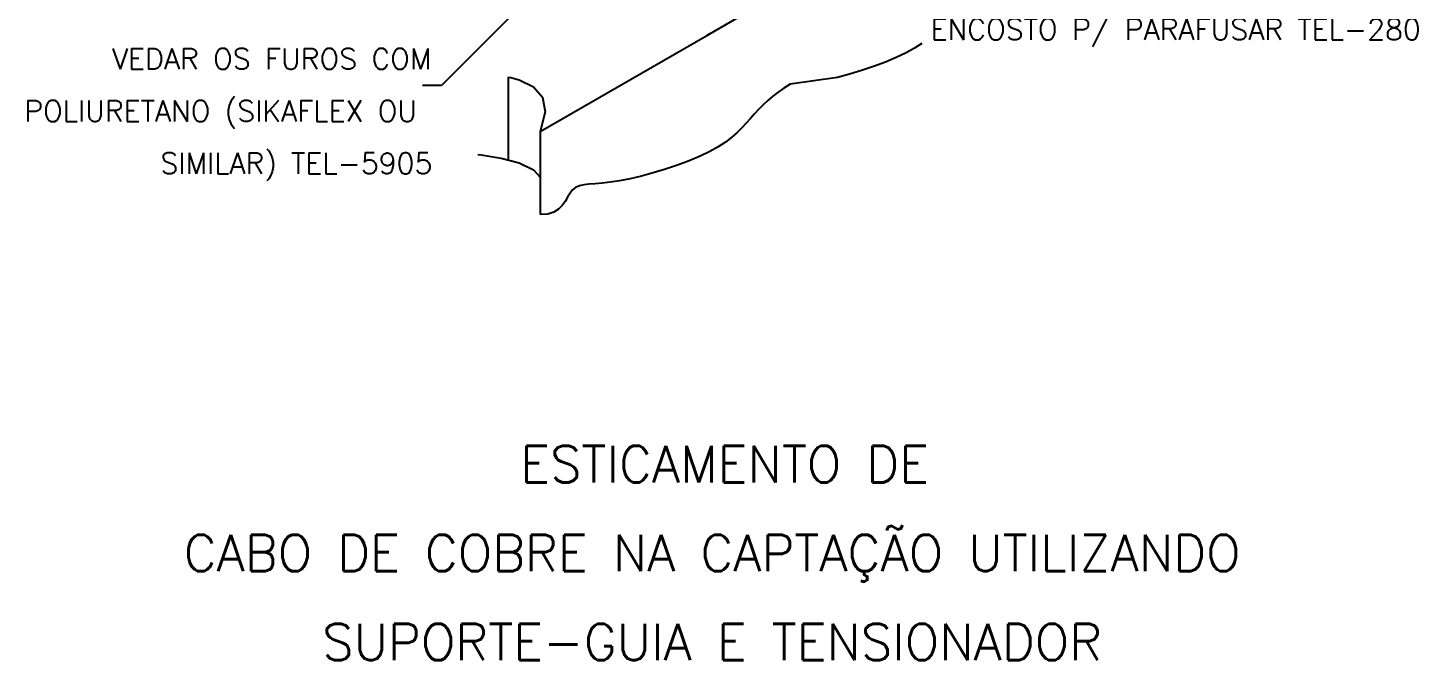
# Model space of a CAD drawing. Header units: millimetres. Extents: x -5986.9 to -5973.1, y -4697 to -4682.1.
# Drawn here: x -5986.43 to -5973.11, y -4696.98 to -4690.92 of the extents above; entities that cross this region are included whole.
import ezdxf
from ezdxf.enums import TextEntityAlignment as Align

# ---------------------------------------------------------------- set-up
doc = ezdxf.new("R2010")
doc.units = ezdxf.units.MM
doc.header["$LTSCALE"] = 10
doc.layers.add('Termotécnica', color=7, linetype='Continuous')
doc.styles.add('r140', font='romans.shx')
doc.styles.add('r80', font='romans.shx')

msp = doc.modelspace()

# ---------------------------------------------------------------- linework, layer by layer
at = {"layer": 'Termotécnica', "color": 2}
for p, q in [((-5980.927, -4689.935), (-5982.463, -4691.471)), ((-5979.915, -4690.989), (-5978.286, -4690.048)), ((-5981.518, -4691.914), (-5979.915, -4690.989)), ((-5979.915, -4690.989), (-5979.893, -4690.976)), ((-5982.463, -4691.471), (-5982.643, -4691.471)), ((-5981.518, -4691.914), (-5981.518, -4692.709))]:
    msp.add_line(p, q, dxfattribs=at)
at = {"layer": 'Termotécnica', "color": 1}
msp.add_line((-5981.824, -4691.391), (-5981.824, -4692.186), dxfattribs=at)
at = {"layer": 'Termotécnica', "color": 2}
for points in [[(-5977.862, -4691.069), (-5977.931, -4691.115), (-5978.012, -4691.16), (-5978.106, -4691.205), (-5978.21, -4691.249), (-5978.322, -4691.29), (-5978.438, -4691.329), (-5978.554, -4691.365), (-5978.669, -4691.395)], [(-5981.812, -4691.394), (-5981.718, -4691.419), (-5981.582, -4691.486), (-5981.494, -4691.584), (-5981.468, -4691.724), (-5981.518, -4691.914)], [(-5978.669, -4691.395), (-5979.122, -4691.461), (-5979.181, -4691.497), (-5979.236, -4691.536), (-5979.287, -4691.575), (-5979.335, -4691.615), (-5979.381, -4691.657), (-5979.423, -4691.7), (-5979.464, -4691.743), (-5979.503, -4691.787), (-5979.542, -4691.832), (-5979.584, -4691.877), (-5979.629, -4691.922), (-5979.681, -4691.968), (-5979.74, -4692.014), (-5979.81, -4692.059), (-5979.891, -4692.104), (-5979.984, -4692.149), (-5980.089, -4692.193), (-5980.2, -4692.235), (-5980.316, -4692.274), (-5980.433, -4692.309), (-5980.547, -4692.34), (-5980.656, -4692.366), (-5980.756, -4692.385), (-5980.845, -4692.399), (-5980.923, -4692.407), (-5980.991, -4692.413), (-5981.049, -4692.418), (-5981.099, -4692.425), (-5981.141, -4692.434), (-5981.177, -4692.45), (-5981.206, -4692.472), (-5981.231, -4692.504), (-5981.254, -4692.541), (-5981.278, -4692.582), (-5981.305, -4692.622), (-5981.34, -4692.658), (-5981.385, -4692.687), (-5981.444, -4692.705), (-5981.518, -4692.709)], [(-5982.113, -4692.132), (-5982.083, -4692.136), (-5981.89, -4692.168), (-5981.718, -4692.213), (-5981.582, -4692.28), (-5981.518, -4692.351)]]:
    msp.add_lwpolyline(points, dxfattribs=at)

# ---------------------------------------------------------------- texts
at = {"layer": 'Termotécnica', "color": 2, "style": 'r80'}
msp.add_text('ENCOSTO P/ PARAFUSAR TEL-280', height=0.2, dxfattribs=at).set_placement((-5977.777, -4691.034))
for s, p in [('VEDAR OS FUROS COM', (-5982.559, -4691.317)), ('POLIURETANO (SIKAFLEX OU ', (-5982.559, -4691.817)), ('SIMILAR) TEL-5905', (-5982.549, -4692.318))]:
    msp.add_text(s, height=0.2, dxfattribs=at).set_placement(p, align=Align.RIGHT)
at = {"layer": 'Termotécnica', "color": 5, "style": 'r140'}
for s, p in [(' ESTICAMENTO DE', (-5979.869, -4695.378)), ('CABO DE COBRE NA CAPTAÇÃO UTILIZANDO', (-5979.869, -4696.229)), ('SUPORTE-GUIA E TENSIONADOR', (-5979.869, -4697.081))]:
    msp.add_text(s, height=0.35, dxfattribs=at).set_placement(p, align=Align.BOTTOM_CENTER)

doc.saveas('drawing.dxf')
